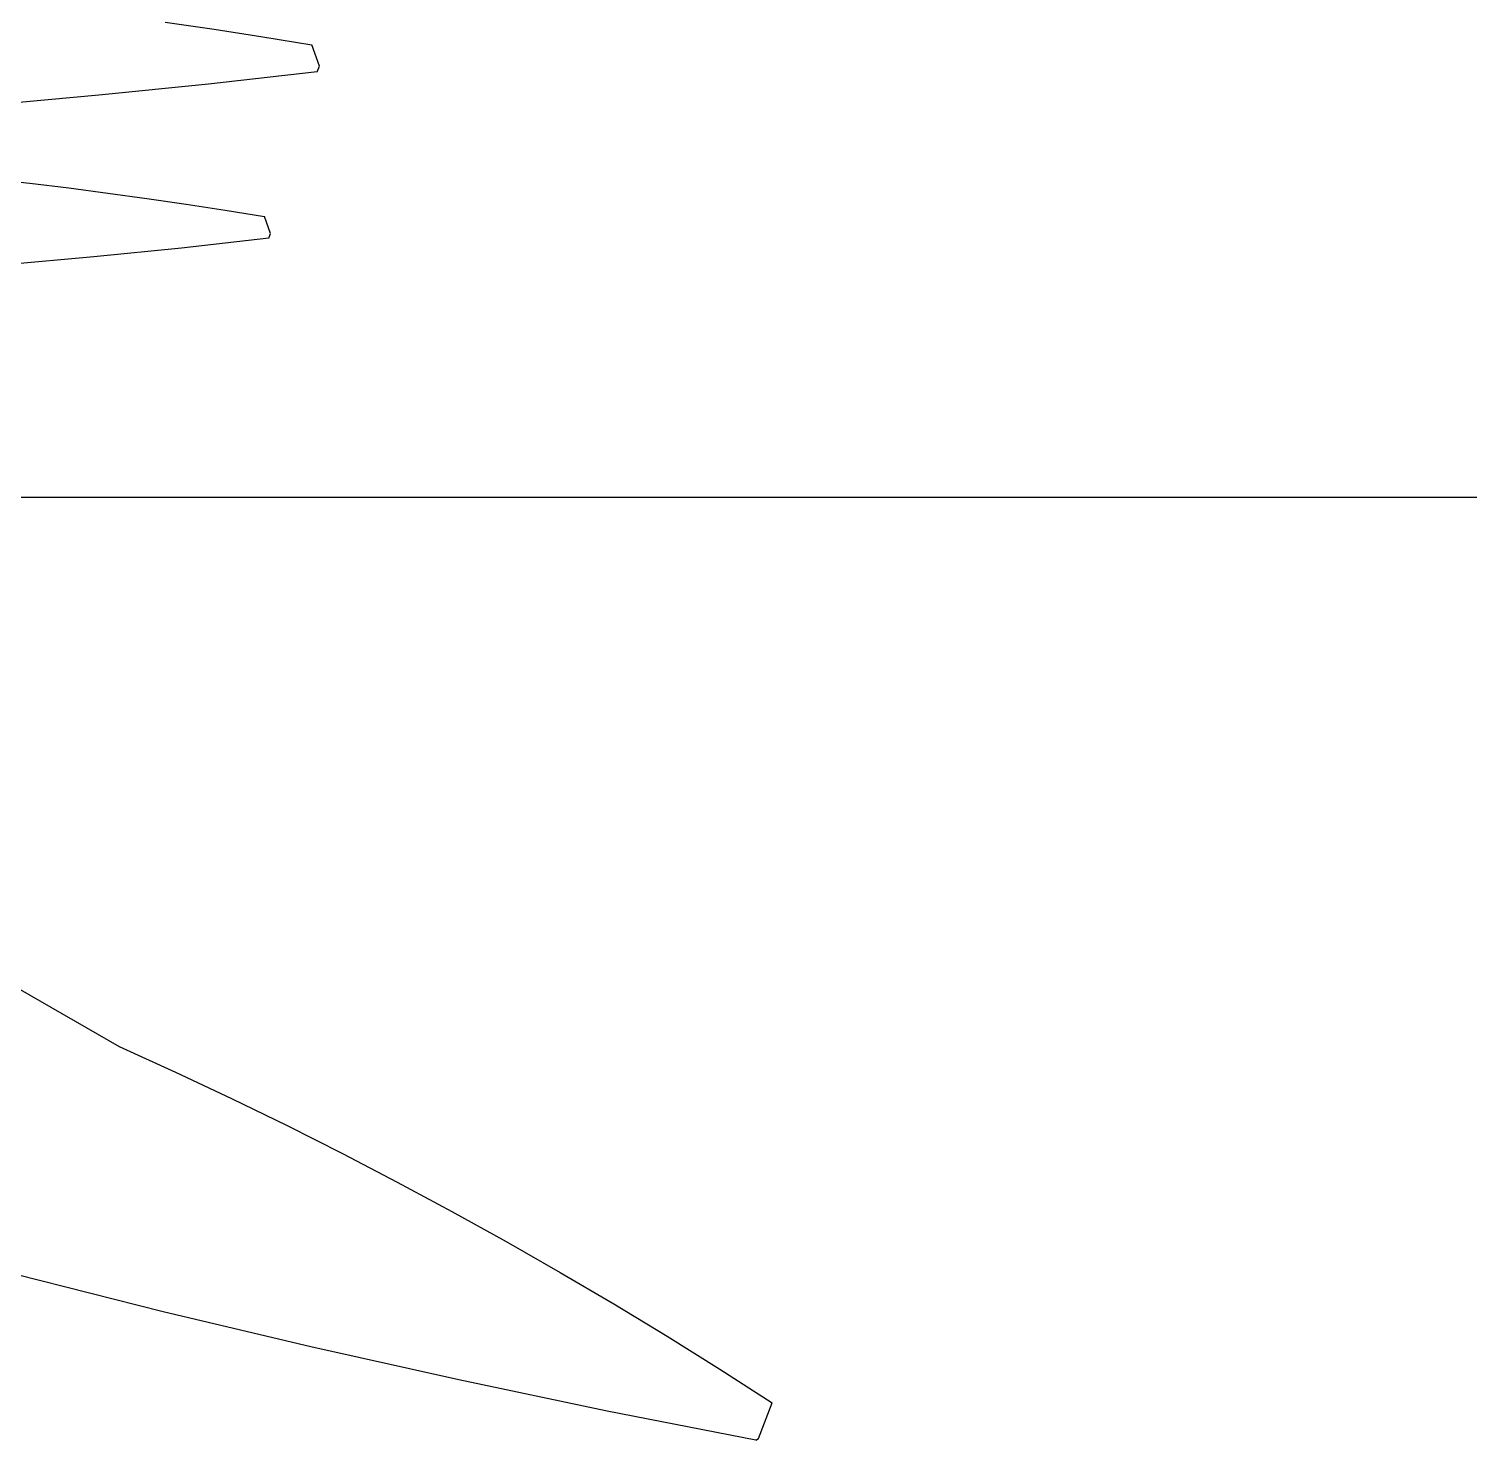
# Model space of a CAD drawing. Header units: metres. Extents: x 244.4 to 340.3, y -4.1 to 64.3.
# Drawn here: x 299.8559 to 300.0909, y 40.6462 to 40.8763 of the extents above; entities that cross this region are included whole.
import ezdxf

# ---------------------------------------------------------------- set-up
doc = ezdxf.new("R2010")
doc.units = ezdxf.units.M
doc.layers.add('Edges', color=7, linetype='Continuous')

msp = doc.modelspace()

# ---------------------------------------------------------------- linework, layer by layer
at = {"layer": 'Edges'}
for p, q in [((299.87814, 40.87741), (299.88612, 40.87625)), ((299.88612, 40.87625), (299.8941, 40.87502)), ((299.8941, 40.87502), (299.9021, 40.87371)), ((299.9033, 40.87023), (299.9021, 40.87371)), ((299.90296, 40.86929), (299.8852, 40.8673)), ((299.90296, 40.86929), (299.9033, 40.87023)), ((299.8852, 40.8673), (299.86733, 40.8655)), ((299.86733, 40.8655), (299.84933, 40.86388)), ((299.84973, 40.85183), (299.85607, 40.85113)), ((299.85607, 40.85113), (299.86242, 40.85037)), ((299.86242, 40.85037), (299.86878, 40.84955)), ((299.86878, 40.84955), (299.87516, 40.84868)), ((299.87516, 40.84868), (299.88155, 40.84775)), ((299.88155, 40.84775), (299.88795, 40.84676)), ((299.88795, 40.84676), (299.89435, 40.84571)), ((299.89531, 40.84292), (299.89435, 40.84571)), ((299.89504, 40.84217), (299.89531, 40.84292)), ((299.88082, 40.84058), (299.8665, 40.83914)), ((299.89504, 40.84217), (299.88082, 40.84058)), ((299.8665, 40.83914), (299.85209, 40.83784)), ((299.75013, 40.79996), (300.4724, 40.79996)), ((299.8541, 40.71986), (299.87067, 40.71038)), ((299.87067, 40.71038), (299.87984, 40.70619)), ((299.87984, 40.70619), (299.88896, 40.70188)), ((299.88896, 40.70188), (299.89803, 40.69745)), ((299.89803, 40.69745), (299.90705, 40.6929)), ((299.90705, 40.6929), (299.91602, 40.68823)), ((299.91602, 40.68823), (299.92493, 40.68344)), ((299.92493, 40.68344), (299.93379, 40.67853)), ((299.93379, 40.67853), (299.94259, 40.67351)), ((299.94259, 40.67351), (299.95133, 40.66837)), ((299.87781, 40.6671), (299.85378, 40.67316)), ((299.90191, 40.66138), (299.87781, 40.6671)), ((299.95133, 40.66837), (299.96002, 40.66312)), ((299.96002, 40.66312), (299.96864, 40.65775)), ((299.92606, 40.65597), (299.90191, 40.66138)), ((299.96864, 40.65775), (299.97719, 40.65227)), ((299.95025, 40.6509), (299.92606, 40.65597)), ((299.97495, 40.64645), (299.97719, 40.65227)), ((299.97449, 40.64615), (299.95025, 40.6509)), ((299.97449, 40.64615), (299.97495, 40.64645))]:
    msp.add_line(p, q, dxfattribs=at)

doc.saveas('drawing.dxf')
